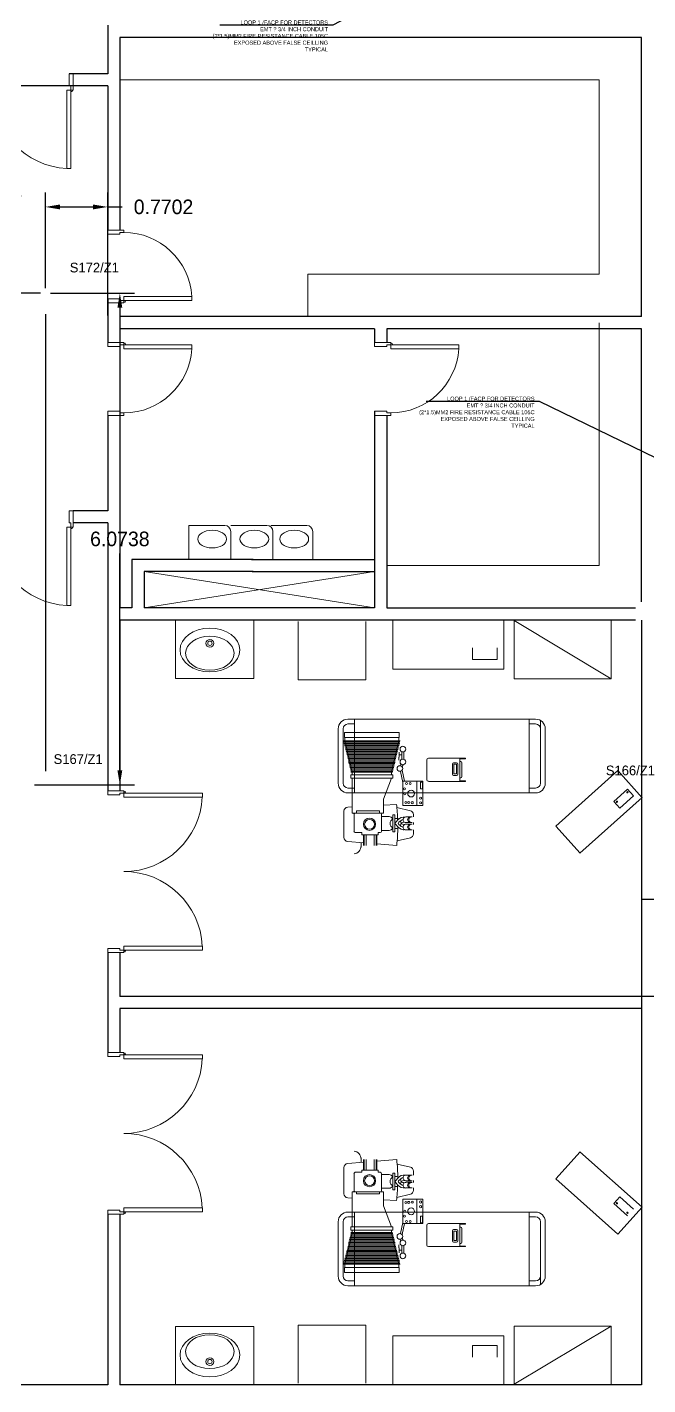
# Model space of a CAD drawing. Extents: x -3404 to 3497, y 0 to 399.
# Drawn here: x 28.93 to 36.6, y 348.68 to 365.45 of the extents above; entities that cross this region are included whole.
import ezdxf
from ezdxf import colors
from ezdxf.entities.mleader import LeaderData, LeaderLine
from ezdxf.enums import TextEntityAlignment as Align
from ezdxf.math import Vec2, Vec3

# ---------------------------------------------------------------- set-up
doc = ezdxf.new("R2010")
doc.units = 0
doc.header["$LTSCALE"] = 0.15
doc.layers.get('0').update_dxf_attribs({"color": 252})
doc.layers.get('Defpoints').update_dxf_attribs({"color": 252})
for name, color, linetype in [('0 ARCH', 252, 'Continuous'), ('0 DD', 252, 'Continuous'), ('00-BT-FAS-TEXT', 2, 'Continuous'), ('AUTOINCR', 7, 'Continuous'), ('FIRE_LOOP', 7, 'Continuous'), ('grocol', 252, 'Continuous')]:
    doc.layers.add(name, color=color, linetype=linetype)
for name, color, linetype, lineweight in [('DOOR', 252, 'Continuous', 20), ('FUR', 252, 'Continuous', 9), ('FURNITURE-1', 252, 'Continuous', 9), ('sofa', 252, 'Continuous', 9), ('wall', 252, 'Continuous', 30)]:
    doc.layers.add(name, color=color, linetype=linetype, lineweight=lineweight)
doc.dimstyles.get("Standard").update_dxf_attribs({"dimtxt": 0.18, "dimasz": 0.18, "dimexe": 0.18, "dimexo": 0.0625, "dimgap": 0.09, "dimtad": 0, "dimtih": 1, "dimtoh": 1, "dimdec": 4, "dimzin": 0, "dimdsep": 46, "dimtxsty": 'Standard', "dimcen": 0.09, "dimadec": 0, "dimazin": 0, "dimtfac": 1, "dimtdec": 4, "dimtofl": 0, "dimtmove": 0, "dimatfit": 3, "dimfxl": 1, "dimtolj": 1, "dimtzin": 0, "dimarcsym": 0})

# ---------------------------------------------------------------- blocks, each defined once
blk = doc.blocks.new('ELLIPSE')
blk.add_circle((0.5, 0.5), 0.5)
blk = doc.blocks.new('ARCH')
at = {"layer": 'DOOR'}
for points in [[(29.469, 364.675), (29.499, 364.675), (29.499, 364.875), (29.449, 364.875), (29.449, 364.725), (29.469, 364.725)], [(29.469, 364.675), (29.469, 363.705), (29.419, 363.705), (29.419, 364.675)], [(30.125, 362.915), (30.125, 362.945), (29.925, 362.945), (29.925, 362.895), (30.075, 362.895), (30.075, 362.915)], [(30.125, 362.075), (30.125, 362.045), (29.925, 362.045), (29.925, 362.095), (30.075, 362.095), (30.075, 362.075)], [(30.125, 362.075), (30.965, 362.075), (30.965, 362.123), (30.125, 362.123)], [(30.125, 361.525), (30.125, 361.555), (29.925, 361.555), (29.925, 361.505), (30.075, 361.505), (30.075, 361.525)], [(33.425, 361.525), (33.425, 361.555), (33.225, 361.555), (33.225, 361.505), (33.375, 361.505), (33.375, 361.525)], [(30.125, 361.525), (30.965, 361.525), (30.965, 361.477), (30.125, 361.477)], [(33.425, 361.525), (34.265, 361.525), (34.265, 361.477), (33.425, 361.477)], [(30.125, 360.685), (30.125, 360.655), (29.925, 360.655), (29.925, 360.705), (30.075, 360.705), (30.075, 360.685)], [(33.425, 360.685), (33.425, 360.655), (33.225, 360.655), (33.225, 360.705), (33.375, 360.705), (33.375, 360.685)], [(29.469, 359.275), (29.499, 359.275), (29.499, 359.475), (29.449, 359.475), (29.449, 359.325), (29.469, 359.325)], [(29.469, 359.275), (29.469, 358.305), (29.419, 358.305), (29.419, 359.275)], [(30.125, 355.987), (30.125, 356.017), (29.925, 356.017), (29.925, 355.967), (30.075, 355.967), (30.075, 355.987)], [(30.125, 355.987), (31.095, 355.987), (31.095, 355.937), (30.125, 355.937)], [(30.125, 354.047), (30.125, 354.017), (29.925, 354.017), (29.925, 354.067), (30.075, 354.067), (30.075, 354.047)], [(30.125, 354.047), (31.095, 354.047), (31.095, 354.097), (30.125, 354.097)], [(30.125, 352.753), (30.125, 352.783), (29.925, 352.783), (29.925, 352.733), (30.075, 352.733), (30.075, 352.753)], [(30.125, 352.753), (31.095, 352.753), (31.095, 352.703), (30.125, 352.703)], [(30.125, 350.813), (30.125, 350.783), (29.925, 350.783), (29.925, 350.833), (30.075, 350.833), (30.075, 350.813)], [(30.125, 350.813), (31.095, 350.813), (31.095, 350.863), (30.125, 350.863)]]:
    blk.add_lwpolyline(points, close=True, dxfattribs=at)
for centre in [(29.479, 364.665), (30.135, 362.065), (30.135, 361.535), (33.435, 361.535), (29.479, 359.265), (30.135, 355.997), (30.135, 354.037), (30.135, 352.763), (30.135, 350.803)]:
    blk.add_circle(centre, 0.01, dxfattribs=at)
for centre, radius, start, end in [((29.471, 364.675), 0.971, 180, 267.0492), ((30.122, 362.07), 0.845, 3.6111, 89.7782), ((30.122, 361.53), 0.845, 270.2218, 356.3889), ((33.422, 361.53), 0.845, 270.2218, 356.3889), ((29.471, 359.275), 0.971, 180, 267.0492), ((30.125, 355.989), 0.971, 270, 357.0492), ((30.125, 354.047), 0.971, 2.9508, 90), ((30.125, 352.753), 0.971, 270, 357.0492), ((30.125, 350.811), 0.971, 2.9508, 90)]:
    blk.add_arc(centre, radius, start, end, dxfattribs=at)
at = {"layer": 'FUR'}
for p, q in [((30.075, 364.8), (36, 364.8)), ((36, 364.8), (36, 362.4)), ((36, 362.4), (32.4, 362.4)), ((32.4, 362.4), (32.4, 361.875)), ((36, 361.8), (36, 358.8)), ((36, 358.8), (33.375, 358.8))]:
    blk.add_line(p, q, dxfattribs=at)
at = {"layer": 'FURNITURE-1', "ltscale": 0.5}
for p, q in [((30.764, 358.125), (30.764, 357.405)), ((31.731, 358.125), (31.731, 357.405)), ((32.28, 357.386), (32.28, 358.106)), ((33.116, 357.386), (33.116, 358.106)), ((33.45, 357.518), (33.45, 358.118)), ((34.822, 357.518), (34.822, 358.118)), ((36.151, 357.398), (34.951, 358.118)), ((34.951, 357.398), (34.951, 358.118)), ((36.151, 358.125), (36.151, 357.398)), ((34.433, 357.637), (34.433, 357.784)), ((34.738, 357.637), (34.738, 357.784)), ((33.45, 357.52), (34.822, 357.52)), ((34.433, 357.637), (34.738, 357.637)), ((31.731, 357.405), (30.764, 357.405)), ((32.28, 357.386), (33.116, 357.386)), ((36.151, 357.398), (34.951, 357.398)), ((35.135, 356.901), (32.975, 356.901)), ((35.135, 356.901), (32.975, 356.901)), ((35.135, 356.901), (35.135, 355.99)), ((35.135, 356.901), (35.215, 356.901)), ((35.135, 356.841), (35.215, 356.841)), ((35.275, 356.885), (35.275, 356.11)), ((35.335, 356.781), (35.335, 356.11)), ((35.465, 355.579), (36.232, 356.265)), ((36.532, 355.93), (36.232, 356.265)), ((35.135, 356.05), (35.215, 356.05)), ((36.353, 356.036), (36.183, 355.884)), ((36.426, 355.955), (36.353, 356.036)), ((35.135, 355.99), (32.975, 355.99)), ((35.135, 355.99), (32.975, 355.99)), ((35.135, 355.99), (35.215, 355.99)), ((35.764, 355.245), (36.531, 355.931)), ((36.256, 355.802), (36.183, 355.884)), ((36.256, 355.802), (36.426, 355.955)), ((35.765, 355.244), (35.465, 355.579)), ((35.765, 351.556), (35.465, 351.221)), ((35.764, 351.555), (36.531, 350.869)), ((35.465, 351.221), (36.232, 350.535)), ((36.256, 350.998), (36.183, 350.916)), ((36.256, 350.998), (36.426, 350.845)), ((35.135, 350.81), (32.975, 350.81)), ((35.135, 350.81), (32.975, 350.81)), ((35.135, 349.899), (35.135, 350.81)), ((35.135, 350.81), (35.215, 350.81)), ((36.353, 350.764), (36.183, 350.916)), ((36.532, 350.87), (36.232, 350.535)), ((35.135, 350.75), (35.215, 350.75)), ((35.275, 349.915), (35.275, 350.69)), ((35.335, 350.019), (35.335, 350.69)), ((35.135, 349.899), (32.975, 349.899)), ((35.135, 349.899), (32.975, 349.899)), ((35.135, 349.959), (35.215, 349.959)), ((35.135, 349.899), (35.215, 349.899)), ((31.731, 349.395), (30.764, 349.395)), ((30.764, 348.675), (30.764, 349.395)), ((31.731, 348.675), (31.731, 349.395)), ((32.28, 349.414), (32.28, 348.694)), ((32.28, 349.414), (33.116, 349.414)), ((33.116, 349.414), (33.116, 348.694)), ((36.151, 349.402), (34.951, 348.682)), ((36.151, 349.402), (34.951, 349.402)), ((34.951, 349.402), (34.951, 348.682)), ((36.151, 349.402), (36.151, 348.682)), ((33.45, 349.282), (33.45, 348.682)), ((33.45, 349.28), (34.822, 349.28)), ((34.433, 349.163), (34.433, 349.016)), ((34.433, 349.163), (34.738, 349.163)), ((34.738, 349.163), (34.738, 349.016)), ((34.822, 349.282), (34.822, 348.682))]:
    blk.add_line(p, q, dxfattribs=at)
for centre in [(36.351, 355.998), (36.22, 355.881), (36.22, 350.919), (36.351, 350.802)]:
    blk.add_circle(centre, 0.00846, dxfattribs=at)
for centre, radius, start, end in [((35.215, 356.781), 0.12, 0, 90), ((35.215, 356.781), 0.06, 0, 90), ((35.215, 356.11), 0.12, 270, 0), ((35.215, 356.11), 0.06, 270, 0), ((35.215, 350.69), 0.12, 0, 90), ((35.215, 350.69), 0.06, 0, 90), ((35.215, 350.019), 0.06, 270, 0), ((35.215, 350.019), 0.12, 270, 0)]:
    blk.add_arc(centre, radius, start, end, dxfattribs=at)
at = {"layer": 'grocol', "ltscale": 0.5}
blk.add_line((40.374, 354.673), (36.53, 354.673), dxfattribs=at)
at = {"layer": 'sofa'}
for p, q in [((30.928, 359.295), (30.928, 358.875)), ((31.371, 359.295), (30.928, 359.295)), ((31.446, 359.22), (31.446, 358.875)), ((31.892, 359.295), (31.449, 359.295)), ((32.385, 359.295), (31.942, 359.295)), ((31.967, 359.22), (31.967, 358.875)), ((32.46, 359.22), (32.46, 358.875)), ((30.375, 358.725), (33.225, 358.275)), ((33.225, 358.725), (30.375, 358.275)), ((32.975, 356.901), (32.895, 356.901)), ((32.975, 356.901), (32.895, 356.901)), ((32.975, 356.841), (32.895, 356.841)), ((32.975, 356.841), (32.895, 356.841)), ((32.975, 356.901), (32.975, 355.99)), ((32.975, 356.901), (32.975, 355.99)), ((32.775, 356.781), (32.775, 356.11)), ((32.775, 356.781), (32.775, 356.11)), ((32.835, 356.781), (32.835, 356.11)), ((32.835, 356.781), (32.835, 356.11)), ((32.852, 356.673), (32.852, 356.735)), ((32.852, 356.673), (32.852, 356.735)), ((32.852, 356.735), (33.529, 356.735)), ((32.852, 356.735), (33.529, 356.735)), ((33.529, 356.673), (33.529, 356.735)), ((33.529, 356.673), (33.529, 356.735)), ((33.541, 356.634), (32.84, 356.634)), ((33.541, 356.634), (32.84, 356.634)), ((33.538, 356.622), (32.842, 356.622)), ((33.538, 356.622), (32.842, 356.622)), ((33.535, 356.606), (32.846, 356.606)), ((33.535, 356.606), (32.846, 356.606)), ((33.531, 356.59), (32.85, 356.59)), ((33.531, 356.59), (32.85, 356.59)), ((33.529, 356.673), (32.852, 356.673)), ((33.529, 356.673), (32.852, 356.673)), ((33.527, 356.574), (32.854, 356.574)), ((33.527, 356.574), (32.854, 356.574)), ((32.855, 356.634), (32.855, 356.673)), ((32.855, 356.634), (32.855, 356.673)), ((32.855, 356.634), (32.947, 356.248)), ((32.855, 356.634), (32.947, 356.248)), ((33.523, 356.558), (32.858, 356.558)), ((33.523, 356.558), (32.858, 356.558)), ((33.519, 356.542), (32.861, 356.542)), ((33.519, 356.542), (32.861, 356.542)), ((33.516, 356.526), (32.865, 356.526)), ((33.516, 356.526), (32.865, 356.526)), ((33.512, 356.51), (32.869, 356.51)), ((33.512, 356.51), (32.869, 356.51)), ((33.526, 356.634), (33.434, 356.248)), ((33.526, 356.634), (33.434, 356.248)), ((33.526, 356.634), (33.526, 356.673)), ((33.508, 356.495), (32.873, 356.495)), ((33.508, 356.495), (32.873, 356.495)), ((33.504, 356.479), (32.877, 356.479)), ((33.504, 356.479), (32.877, 356.479)), ((33.5, 356.463), (32.88, 356.463)), ((33.5, 356.463), (32.88, 356.463)), ((33.497, 356.447), (32.884, 356.447)), ((33.497, 356.447), (32.884, 356.447)), ((33.493, 356.431), (32.888, 356.431)), ((33.493, 356.431), (32.888, 356.431)), ((33.489, 356.415), (32.892, 356.415)), ((33.489, 356.415), (32.892, 356.415)), ((33.485, 356.399), (32.896, 356.399)), ((33.485, 356.399), (32.896, 356.399)), ((33.481, 356.383), (32.899, 356.383)), ((33.481, 356.383), (32.899, 356.383)), ((33.478, 356.367), (32.903, 356.367)), ((33.478, 356.367), (32.903, 356.367)), ((33.474, 356.351), (32.907, 356.351)), ((33.474, 356.351), (32.907, 356.351)), ((33.526, 356.393), (33.526, 356.432)), ((33.526, 356.393), (33.526, 356.432)), ((33.529, 356.494), (33.529, 356.432)), ((33.529, 356.494), (33.529, 356.432)), ((33.562, 356.46), (33.529, 356.46)), ((33.562, 356.46), (33.529, 356.46)), ((33.549, 356.348), (33.538, 356.324)), ((33.562, 356.496), (33.562, 356.407)), ((33.562, 356.496), (33.562, 356.407)), ((33.585, 356.496), (33.585, 356.407)), ((33.585, 356.496), (33.585, 356.407)), ((33.87, 356.153), (33.87, 356.397)), ((33.87, 356.153), (33.87, 356.397)), ((33.89, 356.417), (34.278, 356.417)), ((33.89, 356.417), (34.278, 356.417)), ((34.187, 356.346), (34.187, 356.221)), ((34.187, 356.346), (34.187, 356.221)), ((34.239, 356.361), (34.202, 356.361)), ((34.239, 356.361), (34.202, 356.361)), ((34.204, 356.343), (34.236, 356.343)), ((34.204, 356.225), (34.204, 356.343)), ((34.204, 356.343), (34.236, 356.343)), ((34.204, 356.225), (34.204, 356.343)), ((34.236, 356.343), (34.236, 356.225)), ((34.236, 356.343), (34.236, 356.225)), ((34.254, 356.221), (34.254, 356.346)), ((34.254, 356.221), (34.254, 356.346)), ((34.268, 356.417), (34.347, 356.417)), ((34.268, 356.417), (34.347, 356.417)), ((34.278, 356.417), (34.278, 356.14)), ((34.278, 356.417), (34.278, 356.14)), ((34.347, 356.41), (34.278, 356.41)), ((34.347, 356.41), (34.278, 356.41)), ((34.278, 356.378), (34.29, 356.378)), ((34.278, 356.378), (34.29, 356.378)), ((34.305, 356.363), (34.305, 356.192)), ((34.305, 356.363), (34.305, 356.192)), ((34.347, 356.417), (34.347, 356.41)), ((34.347, 356.417), (34.347, 356.41)), ((33.47, 356.335), (32.911, 356.335)), ((33.47, 356.335), (32.911, 356.335)), ((33.466, 356.319), (32.915, 356.319)), ((33.466, 356.319), (32.915, 356.319)), ((33.462, 356.303), (32.918, 356.303)), ((33.462, 356.303), (32.918, 356.303)), ((33.459, 356.287), (32.922, 356.287)), ((33.459, 356.287), (32.922, 356.287)), ((33.455, 356.271), (32.926, 356.271)), ((33.455, 356.271), (32.926, 356.271)), ((33.451, 356.256), (32.93, 356.256)), ((33.451, 356.256), (32.93, 356.256)), ((33.448, 356.244), (32.932, 356.244)), ((32.932, 356.212), (32.932, 356.171)), ((33.449, 356.212), (32.932, 356.212)), ((33.449, 356.171), (32.932, 356.171)), ((32.948, 356.244), (32.948, 356.212)), ((32.948, 356.171), (32.948, 355.741)), ((33.433, 356.171), (33.333, 355.913)), ((33.433, 356.244), (33.433, 356.212)), ((33.449, 356.212), (33.449, 356.171)), ((33.546, 356.255), (33.575, 356.119)), ((33.566, 356.269), (33.594, 356.133)), ((33.566, 356.269), (33.594, 356.133)), ((33.576, 356.337), (33.567, 356.317)), ((34.202, 356.206), (34.239, 356.206)), ((34.202, 356.206), (34.239, 356.206)), ((34.236, 356.225), (34.204, 356.225)), ((34.236, 356.225), (34.204, 356.225)), ((34.29, 356.177), (34.278, 356.177)), ((34.29, 356.177), (34.278, 356.177)), ((32.975, 356.05), (32.895, 356.05)), ((33.575, 355.832), (33.575, 356.133)), ((33.575, 356.133), (33.823, 356.133)), ((33.575, 356.133), (33.823, 356.133)), ((33.748, 356.133), (33.748, 355.832)), ((33.748, 356.133), (33.748, 355.832)), ((33.816, 356.123), (33.794, 356.123)), ((33.794, 356.123), (33.794, 356.041)), ((33.816, 356.123), (33.794, 356.123)), ((33.794, 356.123), (33.794, 356.041)), ((33.794, 356.041), (33.816, 356.041)), ((33.794, 356.041), (33.816, 356.041)), ((33.816, 356.041), (33.816, 356.123)), ((33.816, 356.041), (33.816, 356.123)), ((33.823, 356.133), (33.823, 355.832)), ((33.823, 356.133), (33.823, 355.832)), ((34.278, 356.132), (33.89, 356.132)), ((34.278, 356.132), (33.89, 356.132)), ((34.268, 356.132), (34.347, 356.132)), ((34.268, 356.132), (34.347, 356.132)), ((34.347, 356.14), (34.278, 356.14)), ((34.347, 356.14), (34.278, 356.14)), ((34.278, 356.132), (34.278, 356.132)), ((34.278, 356.132), (34.278, 356.132)), ((34.347, 356.132), (34.347, 356.14)), ((34.347, 356.132), (34.347, 356.14)), ((32.975, 355.99), (32.895, 355.99)), ((33.333, 355.741), (33.333, 355.913)), ((33.333, 355.839), (33.496, 355.848)), ((32.846, 355.44), (32.846, 355.764)), ((32.893, 355.814), (32.948, 355.817)), ((33.021, 355.741), (32.948, 355.741)), ((32.97, 355.514), (32.97, 355.726)), ((32.985, 355.741), (33.295, 355.741)), ((33.285, 355.766), (32.999, 355.766)), ((32.999, 355.766), (32.999, 355.741)), ((33.26, 355.741), (33.333, 355.741)), ((33.285, 355.741), (33.285, 355.766)), ((33.31, 355.726), (33.31, 355.514)), ((33.31, 355.696), (33.404, 355.696)), ((33.451, 355.717), (33.476, 355.717)), ((33.451, 355.508), (33.451, 355.717)), ((33.476, 355.717), (33.476, 355.508)), ((33.5, 355.808), (33.667, 355.77)), ((33.5, 355.808), (33.667, 355.77)), ((33.823, 355.832), (33.575, 355.832)), ((33.823, 355.832), (33.575, 355.832)), ((33.612, 355.692), (33.677, 355.692)), ((33.612, 355.692), (33.677, 355.692)), ((33.706, 355.721), (33.706, 355.692)), ((33.706, 355.721), (33.706, 355.692)), ((33.404, 355.527), (33.31, 355.527)), ((33.476, 355.508), (33.451, 355.508)), ((33.682, 355.622), (33.612, 355.622)), ((33.682, 355.622), (33.612, 355.622)), ((33.682, 355.604), (33.612, 355.604)), ((33.682, 355.604), (33.612, 355.604)), ((33.612, 355.533), (33.677, 355.533)), ((33.612, 355.533), (33.677, 355.533)), ((33.706, 355.623), (33.706, 355.601)), ((33.706, 355.623), (33.706, 355.601)), ((33.706, 355.535), (33.706, 355.483)), ((33.706, 355.535), (33.706, 355.483)), ((33.086, 355.374), (32.892, 355.39)), ((33.066, 355.499), (32.985, 355.499)), ((33.059, 355.321), (33.059, 355.376)), ((33.066, 355.499), (33.066, 355.473)), ((33.066, 355.473), (33.268, 355.473)), ((33.086, 355.339), (33.086, 355.473)), ((33.094, 355.473), (33.094, 355.339)), ((33.119, 355.473), (33.119, 355.339)), ((33.218, 355.473), (33.218, 355.339)), ((33.243, 355.473), (33.243, 355.339)), ((33.252, 355.473), (33.252, 355.339)), ((33.499, 355.34), (33.252, 355.36)), ((33.295, 355.499), (33.268, 355.499)), ((33.268, 355.473), (33.268, 355.499)), ((33.504, 355.397), (33.667, 355.434)), ((33.504, 355.397), (33.667, 355.434)), ((33.059, 351.479), (33.059, 351.424)), ((32.846, 351.36), (32.846, 351.036)), ((33.086, 351.426), (32.892, 351.41)), ((33.066, 351.301), (33.066, 351.327)), ((33.066, 351.327), (33.268, 351.327)), ((33.086, 351.461), (33.086, 351.327)), ((33.094, 351.327), (33.094, 351.461)), ((33.119, 351.327), (33.119, 351.461)), ((33.218, 351.327), (33.218, 351.461)), ((33.243, 351.327), (33.243, 351.461)), ((33.252, 351.327), (33.252, 351.461)), ((33.499, 351.46), (33.252, 351.44)), ((33.268, 351.327), (33.268, 351.301)), ((33.504, 351.403), (33.667, 351.366)), ((33.504, 351.403), (33.667, 351.366)), ((33.706, 351.265), (33.706, 351.317)), ((33.706, 351.265), (33.706, 351.317)), ((32.97, 351.286), (32.97, 351.074)), ((33.066, 351.301), (32.985, 351.301)), ((33.295, 351.301), (33.268, 351.301)), ((33.31, 351.074), (33.31, 351.286)), ((33.404, 351.273), (33.31, 351.273)), ((33.476, 351.292), (33.451, 351.292)), ((33.451, 351.292), (33.451, 351.083)), ((33.476, 351.083), (33.476, 351.292)), ((33.612, 351.267), (33.677, 351.267)), ((33.612, 351.267), (33.677, 351.267)), ((33.682, 351.196), (33.612, 351.196)), ((33.682, 351.196), (33.612, 351.196)), ((33.682, 351.178), (33.612, 351.178)), ((33.682, 351.178), (33.612, 351.178)), ((33.706, 351.177), (33.706, 351.199)), ((33.706, 351.177), (33.706, 351.199)), ((32.893, 350.986), (32.948, 350.983)), ((32.948, 350.629), (32.948, 351.059)), ((33.021, 351.059), (32.948, 351.059)), ((32.985, 351.059), (33.295, 351.059)), ((32.999, 351.034), (32.999, 351.059)), ((33.285, 351.034), (32.999, 351.034)), ((33.26, 351.059), (33.333, 351.059)), ((33.285, 351.059), (33.285, 351.034)), ((33.31, 351.104), (33.404, 351.104)), ((33.333, 351.059), (33.333, 350.887)), ((33.451, 351.083), (33.476, 351.083)), ((33.5, 350.992), (33.667, 351.03)), ((33.5, 350.992), (33.667, 351.03)), ((33.612, 351.108), (33.677, 351.108)), ((33.612, 351.108), (33.677, 351.108)), ((33.706, 351.079), (33.706, 351.108)), ((33.706, 351.079), (33.706, 351.108)), ((32.975, 350.81), (32.895, 350.81)), ((32.975, 349.899), (32.975, 350.81)), ((32.975, 349.899), (32.975, 350.81)), ((33.333, 350.961), (33.496, 350.952)), ((33.433, 350.629), (33.333, 350.887)), ((33.823, 350.968), (33.575, 350.968)), ((33.823, 350.968), (33.575, 350.968)), ((33.575, 350.968), (33.575, 350.667)), ((33.748, 350.667), (33.748, 350.968)), ((33.748, 350.667), (33.748, 350.968)), ((33.823, 350.667), (33.823, 350.968)), ((33.823, 350.667), (33.823, 350.968)), ((32.775, 350.019), (32.775, 350.69)), ((32.775, 350.019), (32.775, 350.69)), ((32.835, 350.019), (32.835, 350.69)), ((32.835, 350.019), (32.835, 350.69)), ((32.975, 350.75), (32.895, 350.75)), ((33.546, 350.545), (33.575, 350.681)), ((33.566, 350.531), (33.594, 350.667)), ((33.566, 350.531), (33.594, 350.667)), ((33.575, 350.667), (33.823, 350.667)), ((33.575, 350.667), (33.823, 350.667)), ((33.794, 350.677), (33.794, 350.759)), ((33.794, 350.759), (33.816, 350.759)), ((33.794, 350.677), (33.794, 350.759)), ((33.794, 350.759), (33.816, 350.759)), ((33.816, 350.677), (33.794, 350.677)), ((33.816, 350.677), (33.794, 350.677)), ((33.816, 350.759), (33.816, 350.677)), ((33.816, 350.759), (33.816, 350.677)), ((33.87, 350.647), (33.87, 350.403)), ((33.87, 350.647), (33.87, 350.403)), ((34.278, 350.668), (33.89, 350.668)), ((34.278, 350.668), (33.89, 350.668)), ((34.268, 350.668), (34.347, 350.668)), ((34.268, 350.668), (34.347, 350.668)), ((34.278, 350.668), (34.278, 350.668)), ((34.278, 350.668), (34.278, 350.668)), ((34.278, 350.383), (34.278, 350.66)), ((34.278, 350.383), (34.278, 350.66)), ((34.347, 350.66), (34.278, 350.66)), ((34.347, 350.66), (34.278, 350.66)), ((34.347, 350.668), (34.347, 350.66)), ((34.347, 350.668), (34.347, 350.66)), ((32.855, 350.166), (32.947, 350.552)), ((32.855, 350.166), (32.947, 350.552)), ((33.466, 350.481), (32.915, 350.481)), ((33.466, 350.481), (32.915, 350.481)), ((33.462, 350.497), (32.918, 350.497)), ((33.462, 350.497), (32.918, 350.497)), ((33.459, 350.513), (32.922, 350.513)), ((33.459, 350.513), (32.922, 350.513)), ((33.455, 350.529), (32.926, 350.529)), ((33.455, 350.529), (32.926, 350.529)), ((33.451, 350.544), (32.93, 350.544)), ((33.451, 350.544), (32.93, 350.544)), ((33.449, 350.629), (32.932, 350.629)), ((32.932, 350.588), (32.932, 350.629)), ((33.449, 350.588), (32.932, 350.588)), ((33.448, 350.556), (32.932, 350.556)), ((32.948, 350.556), (32.948, 350.588)), ((33.433, 350.556), (33.433, 350.588)), ((33.526, 350.166), (33.434, 350.552)), ((33.526, 350.166), (33.434, 350.552)), ((33.449, 350.588), (33.449, 350.629)), ((33.549, 350.452), (33.538, 350.476)), ((33.576, 350.463), (33.567, 350.483)), ((34.187, 350.454), (34.187, 350.579)), ((34.187, 350.454), (34.187, 350.579)), ((34.202, 350.594), (34.239, 350.594)), ((34.202, 350.594), (34.239, 350.594)), ((34.236, 350.575), (34.204, 350.575)), ((34.204, 350.575), (34.204, 350.457)), ((34.236, 350.575), (34.204, 350.575)), ((34.204, 350.575), (34.204, 350.457)), ((34.236, 350.457), (34.236, 350.575)), ((34.236, 350.457), (34.236, 350.575)), ((34.254, 350.579), (34.254, 350.454)), ((34.254, 350.579), (34.254, 350.454)), ((34.29, 350.623), (34.278, 350.623)), ((34.29, 350.623), (34.278, 350.623)), ((34.305, 350.437), (34.305, 350.608)), ((34.305, 350.437), (34.305, 350.608)), ((33.508, 350.305), (32.873, 350.305)), ((33.508, 350.305), (32.873, 350.305)), ((33.504, 350.321), (32.877, 350.321)), ((33.504, 350.321), (32.877, 350.321)), ((33.5, 350.337), (32.88, 350.337)), ((33.5, 350.337), (32.88, 350.337)), ((33.497, 350.353), (32.884, 350.353)), ((33.497, 350.353), (32.884, 350.353)), ((33.493, 350.369), (32.888, 350.369)), ((33.493, 350.369), (32.888, 350.369)), ((33.489, 350.385), (32.892, 350.385)), ((33.489, 350.385), (32.892, 350.385)), ((33.485, 350.401), (32.896, 350.401)), ((33.485, 350.401), (32.896, 350.401)), ((33.481, 350.417), (32.899, 350.417)), ((33.481, 350.417), (32.899, 350.417)), ((33.478, 350.433), (32.903, 350.433)), ((33.478, 350.433), (32.903, 350.433)), ((33.474, 350.449), (32.907, 350.449)), ((33.474, 350.449), (32.907, 350.449)), ((33.47, 350.465), (32.911, 350.465)), ((33.47, 350.465), (32.911, 350.465)), ((33.526, 350.407), (33.526, 350.368)), ((33.526, 350.407), (33.526, 350.368)), ((33.529, 350.306), (33.529, 350.368)), ((33.529, 350.306), (33.529, 350.368)), ((33.562, 350.34), (33.529, 350.34)), ((33.562, 350.34), (33.529, 350.34)), ((33.562, 350.304), (33.562, 350.393)), ((33.562, 350.304), (33.562, 350.393)), ((33.585, 350.304), (33.585, 350.393)), ((33.585, 350.304), (33.585, 350.393)), ((33.89, 350.383), (34.278, 350.383)), ((33.89, 350.383), (34.278, 350.383)), ((34.239, 350.439), (34.202, 350.439)), ((34.239, 350.439), (34.202, 350.439)), ((34.204, 350.457), (34.236, 350.457)), ((34.204, 350.457), (34.236, 350.457)), ((34.268, 350.383), (34.347, 350.383)), ((34.268, 350.383), (34.347, 350.383)), ((34.278, 350.422), (34.29, 350.422)), ((34.278, 350.422), (34.29, 350.422)), ((34.347, 350.39), (34.278, 350.39)), ((34.347, 350.39), (34.278, 350.39)), ((34.347, 350.383), (34.347, 350.39)), ((34.347, 350.383), (34.347, 350.39)), ((33.541, 350.166), (32.84, 350.166)), ((33.541, 350.166), (32.84, 350.166)), ((33.538, 350.178), (32.842, 350.178)), ((33.538, 350.178), (32.842, 350.178)), ((33.535, 350.194), (32.846, 350.194)), ((33.535, 350.194), (32.846, 350.194)), ((33.531, 350.21), (32.85, 350.21)), ((33.531, 350.21), (32.85, 350.21)), ((33.527, 350.226), (32.854, 350.226)), ((33.527, 350.226), (32.854, 350.226)), ((32.855, 350.166), (32.855, 350.127)), ((32.855, 350.166), (32.855, 350.127)), ((33.523, 350.242), (32.858, 350.242)), ((33.523, 350.242), (32.858, 350.242)), ((33.519, 350.258), (32.861, 350.258)), ((33.519, 350.258), (32.861, 350.258)), ((33.516, 350.274), (32.865, 350.274)), ((33.516, 350.274), (32.865, 350.274)), ((33.512, 350.29), (32.869, 350.29)), ((33.512, 350.29), (32.869, 350.29)), ((33.526, 350.166), (33.526, 350.127)), ((33.526, 350.166), (33.526, 350.127)), ((32.852, 350.127), (32.852, 350.065)), ((33.529, 350.127), (32.852, 350.127)), ((32.852, 350.127), (32.852, 350.065)), ((33.529, 350.127), (32.852, 350.127)), ((32.852, 350.065), (33.529, 350.065)), ((32.852, 350.065), (33.529, 350.065)), ((33.529, 350.127), (33.529, 350.065)), ((32.975, 349.959), (32.895, 349.959)), ((32.975, 349.959), (32.895, 349.959)), ((32.975, 349.899), (32.895, 349.899)), ((32.975, 349.899), (32.895, 349.899))]:
    blk.add_line(p, q, dxfattribs=at)
for centre, radius in [((31.188, 357.838), 0.048), ((31.188, 357.838), 0.027), ((33.574, 356.531), 0.0349), ((33.574, 356.531), 0.0349), ((33.574, 356.372), 0.0349), ((33.574, 356.372), 0.0349), ((33.537, 356.291), 0.0349), ((33.595, 356.04), 0.0125), ((33.595, 356.04), 0.0125), ((33.619, 356.107), 0.0125), ((33.619, 356.107), 0.0125), ((33.676, 355.981), 0.0418), ((33.676, 355.981), 0.0418), ((33.664, 356.107), 0.0125), ((33.664, 356.107), 0.0125), ((33.597, 355.98), 0.0125), ((33.597, 355.98), 0.0125), ((33.611, 355.871), 0.0125), ((33.611, 355.871), 0.0125), ((33.646, 355.87), 0.0125), ((33.646, 355.87), 0.0125), ((33.691, 355.869), 0.0125), ((33.691, 355.869), 0.0125), ((33.793, 355.924), 0.0134), ((33.793, 355.924), 0.0134), ((33.793, 355.866), 0.0134), ((33.793, 355.866), 0.0134), ((33.162, 355.602), 0.0758), ((33.162, 355.602), 0.0607), ((33.162, 351.198), 0.0758), ((33.162, 351.198), 0.0607), ((33.597, 350.82), 0.0125), ((33.597, 350.82), 0.0125), ((33.611, 350.929), 0.0125), ((33.611, 350.929), 0.0125), ((33.646, 350.93), 0.0125), ((33.646, 350.93), 0.0125), ((33.676, 350.819), 0.0418), ((33.676, 350.819), 0.0418), ((33.691, 350.931), 0.0125), ((33.691, 350.931), 0.0125), ((33.793, 350.934), 0.0134), ((33.793, 350.934), 0.0134), ((33.793, 350.876), 0.0134), ((33.793, 350.876), 0.0134), ((33.595, 350.76), 0.0125), ((33.595, 350.76), 0.0125), ((33.619, 350.693), 0.0125), ((33.619, 350.693), 0.0125), ((33.664, 350.693), 0.0125), ((33.664, 350.693), 0.0125), ((33.537, 350.509), 0.0349), ((33.574, 350.428), 0.0349), ((33.574, 350.428), 0.0349), ((33.574, 350.269), 0.0349), ((33.574, 350.269), 0.0349), ((31.188, 348.962), 0.048), ((31.188, 348.962), 0.027)]:
    blk.add_circle(centre, radius, dxfattribs=at)
for centre, radius, start, end in [((31.371, 359.22), 0.075, 360, 90), ((31.892, 359.22), 0.075, 360, 90), ((32.385, 359.22), 0.075, 360, 90), ((32.895, 356.781), 0.12, 90, 180), ((32.895, 356.781), 0.12, 90, 180), ((32.895, 356.781), 0.06, 90, 180), ((32.895, 356.781), 0.06, 90, 180), ((33.89, 356.397), 0.0201, 90, 180), ((33.89, 356.397), 0.0201, 90, 180), ((34.202, 356.346), 0.0151, 90, 180), ((34.202, 356.346), 0.0151, 90, 180), ((34.239, 356.346), 0.0151, 0, 90), ((34.239, 356.346), 0.0151, 0, 90), ((34.29, 356.363), 0.0151, 360, 90), ((34.29, 356.363), 0.0151, 360, 90), ((34.202, 356.221), 0.0151, 180, 270), ((34.202, 356.221), 0.0151, 180, 270), ((34.239, 356.221), 0.0151, 270, 360), ((34.239, 356.221), 0.0151, 270, 360), ((34.29, 356.192), 0.0151, 270, 0), ((34.29, 356.192), 0.0151, 270, 0), ((32.895, 356.11), 0.12, 180, 270), ((32.895, 356.11), 0.06, 180, 270), ((33.89, 356.153), 0.0201, 180, 270), ((33.89, 356.153), 0.0201, 180, 270), ((31.203, 355.58), 2.308, 1.8706, 6.6601), ((32.896, 355.764), 0.0502, 93.1667, 180), ((32.985, 355.726), 0.0151, 90, 180), ((33.295, 355.726), 0.0151, 360, 90), ((33.404, 355.646), 0.0502, 24.384, 90), ((33.477, 355.612), 0.0613, 115.3697, 244.6303), ((33.489, 355.612), 0.0628, 59.6987, 102.6956), ((33.612, 355.658), 0.0348, 89.7532, 270.2468), ((33.612, 355.658), 0.0348, 89.7532, 270.2468), ((33.667, 355.658), 0.0348, 79.7064, 280.2936), ((33.667, 355.658), 0.0348, 79.7064, 280.2936), ((33.682, 355.658), 0.0348, 79.7064, 280.2936), ((33.682, 355.658), 0.0348, 79.7064, 280.2936), ((33.656, 355.721), 0.0502, 0, 77.1147), ((33.656, 355.721), 0.0502, 0, 77.1147), ((32.985, 355.514), 0.0151, 180, 270), ((33.295, 355.514), 0.0151, 270, 0), ((33.404, 355.577), 0.0502, 270, 336.3245), ((33.489, 355.612), 0.0628, 257.3044, 302.0748), ((31.203, 355.58), 2.308, 354.0238, 359.7267), ((33.489, 355.612), 0.0628, 331.3435, 30.3854), ((33.612, 355.568), 0.0348, 89.7532, 270.2468), ((33.612, 355.568), 0.0348, 89.7532, 270.2468), ((33.667, 355.568), 0.0348, 79.7064, 280.2936), ((33.667, 355.568), 0.0348, 79.7064, 280.2936), ((33.682, 355.568), 0.0348, 79.7064, 280.2936), ((33.682, 355.568), 0.0348, 79.7064, 280.2936), ((32.896, 355.44), 0.0502, 180, 265.256), ((32.958, 355.335), 0.1, 277.1202, 360), ((33.656, 355.483), 0.0502, 282.8853, 0), ((33.656, 355.483), 0.0502, 282.8853, 0), ((32.958, 351.465), 0.1, 0, 82.8798), ((32.896, 351.36), 0.0502, 94.744, 180), ((31.203, 351.22), 2.308, 0.2733, 5.9762), ((33.656, 351.317), 0.0502, 0, 77.1147), ((33.656, 351.317), 0.0502, 0, 77.1147), ((32.985, 351.286), 0.0151, 90, 180), ((33.295, 351.286), 0.0151, 360, 90), ((33.404, 351.223), 0.0502, 23.6755, 90), ((33.477, 351.188), 0.0613, 115.3697, 244.6303), ((33.489, 351.188), 0.0628, 57.9252, 102.6956), ((31.203, 351.22), 2.308, 353.3399, 358.1294), ((33.489, 351.188), 0.0628, 329.6146, 28.6565), ((33.612, 351.232), 0.0348, 89.7532, 270.2468), ((33.612, 351.232), 0.0348, 89.7532, 270.2468), ((33.612, 351.142), 0.0348, 89.7532, 270.2468), ((33.612, 351.142), 0.0348, 89.7532, 270.2468), ((33.667, 351.232), 0.0348, 79.7064, 280.2936), ((33.667, 351.232), 0.0348, 79.7064, 280.2936), ((33.667, 351.142), 0.0348, 79.7064, 280.2936), ((33.667, 351.142), 0.0348, 79.7064, 280.2936), ((33.682, 351.232), 0.0348, 79.7064, 280.2936), ((33.682, 351.232), 0.0348, 79.7064, 280.2936), ((33.682, 351.142), 0.0348, 79.7064, 280.2936), ((33.682, 351.142), 0.0348, 79.7064, 280.2936), ((32.896, 351.036), 0.0502, 180, 266.8333), ((32.985, 351.074), 0.0151, 180, 270), ((33.295, 351.074), 0.0151, 270, 0), ((33.404, 351.154), 0.0502, 270, 335.616), ((33.489, 351.188), 0.0628, 257.3044, 300.3013), ((33.656, 351.079), 0.0502, 282.8853, 0), ((33.656, 351.079), 0.0502, 282.8853, 0), ((32.895, 350.69), 0.12, 90, 180), ((32.895, 350.69), 0.06, 90, 180), ((33.89, 350.647), 0.0201, 90, 180), ((33.89, 350.647), 0.0201, 90, 180), ((34.202, 350.579), 0.0151, 90, 180), ((34.202, 350.579), 0.0151, 90, 180), ((34.239, 350.579), 0.0151, 0, 90), ((34.239, 350.579), 0.0151, 0, 90), ((34.29, 350.608), 0.0151, 360, 90), ((34.29, 350.608), 0.0151, 360, 90), ((33.89, 350.403), 0.0201, 180, 270), ((33.89, 350.403), 0.0201, 180, 270), ((34.202, 350.454), 0.0151, 180, 270), ((34.202, 350.454), 0.0151, 180, 270), ((34.239, 350.454), 0.0151, 270, 360), ((34.239, 350.454), 0.0151, 270, 360), ((34.29, 350.437), 0.0151, 270, 0), ((34.29, 350.437), 0.0151, 270, 0), ((32.895, 350.019), 0.12, 180, 270), ((32.895, 350.019), 0.12, 180, 270), ((32.895, 350.019), 0.06, 180, 270), ((32.895, 350.019), 0.06, 180, 270)]:
    blk.add_arc(centre, radius, start, end, dxfattribs=at)
for centre in [(31.217, 359.126), (31.737, 359.126), (32.231, 359.126)]:
    blk.add_ellipse(centre, major_axis=(-0.178, 0), ratio=0.619046, start_param=3.141593, end_param=9.424778, dxfattribs=at)
for points, knots in [([(33.48, 355.613), (33.48, 355.619), (33.512, 355.662), (33.55, 355.695), (33.592, 355.691), (33.599, 355.69)], [0.0199837, 0.0199837, 0.0199837, 0.0199837, 0.0586044, 0.2738561, 0.3130564, 0.3130564, 0.3130564, 0.3130564]), ([(33.48, 355.613), (33.48, 355.619), (33.512, 355.662), (33.55, 355.695), (33.592, 355.691), (33.599, 355.69)], [0.0199837, 0.0199837, 0.0199837, 0.0199837, 0.0586044, 0.2738561, 0.3130564, 0.3130564, 0.3130564, 0.3130564]), ([(33.48, 355.613), (33.48, 355.607), (33.512, 355.564), (33.55, 355.531), (33.592, 355.535), (33.599, 355.536)], [0.0199837, 0.0199837, 0.0199837, 0.0199837, 0.0586044, 0.2738561, 0.3130564, 0.3130564, 0.3130564, 0.3130564]), ([(33.48, 355.613), (33.48, 355.607), (33.512, 355.564), (33.55, 355.531), (33.592, 355.535), (33.599, 355.536)], [0.0199837, 0.0199837, 0.0199837, 0.0199837, 0.0586044, 0.2738561, 0.3130564, 0.3130564, 0.3130564, 0.3130564]), ([(33.516, 355.613), (33.517, 355.617), (33.541, 355.642), (33.559, 355.659), (33.577, 355.661)], [0.0271868, 0.0271868, 0.0271868, 0.0271868, 0.0586044, 0.18639, 0.18639, 0.18639, 0.18639]), ([(33.516, 355.613), (33.517, 355.608), (33.541, 355.584), (33.559, 355.567), (33.577, 355.565)], [0.0271868, 0.0271868, 0.0271868, 0.0271868, 0.0586044, 0.18639, 0.18639, 0.18639, 0.18639]), ([(33.592, 355.628), (33.584, 355.627), (33.569, 355.625), (33.557, 355.617), (33.551, 355.613)], [0, 0, 0, 0, 0.04822204, 0.08732286, 0.08732286, 0.08732286, 0.08732286]), ([(33.592, 355.628), (33.584, 355.627), (33.569, 355.625), (33.557, 355.617), (33.551, 355.613)], [0, 0, 0, 0, 0.04822204, 0.08732286, 0.08732286, 0.08732286, 0.08732286]), ([(33.592, 355.597), (33.584, 355.599), (33.569, 355.601), (33.557, 355.609), (33.551, 355.613)], [0, 0, 0, 0, 0.04822204, 0.08732286, 0.08732286, 0.08732286, 0.08732286]), ([(33.592, 355.597), (33.584, 355.599), (33.569, 355.601), (33.557, 355.609), (33.551, 355.613)], [0, 0, 0, 0, 0.04822204, 0.08732286, 0.08732286, 0.08732286, 0.08732286]), ([(33.48, 351.187), (33.48, 351.193), (33.512, 351.236), (33.55, 351.269), (33.592, 351.265), (33.599, 351.264)], [0.0199837, 0.0199837, 0.0199837, 0.0199837, 0.0586044, 0.2738561, 0.3130564, 0.3130564, 0.3130564, 0.3130564]), ([(33.48, 351.187), (33.48, 351.193), (33.512, 351.236), (33.55, 351.269), (33.592, 351.265), (33.599, 351.264)], [0.0199837, 0.0199837, 0.0199837, 0.0199837, 0.0586044, 0.2738561, 0.3130564, 0.3130564, 0.3130564, 0.3130564]), ([(33.48, 351.187), (33.48, 351.181), (33.512, 351.138), (33.55, 351.105), (33.592, 351.109), (33.599, 351.11)], [0.0199837, 0.0199837, 0.0199837, 0.0199837, 0.0586044, 0.2738561, 0.3130564, 0.3130564, 0.3130564, 0.3130564]), ([(33.48, 351.187), (33.48, 351.181), (33.512, 351.138), (33.55, 351.105), (33.592, 351.109), (33.599, 351.11)], [0.0199837, 0.0199837, 0.0199837, 0.0199837, 0.0586044, 0.2738561, 0.3130564, 0.3130564, 0.3130564, 0.3130564]), ([(33.516, 351.187), (33.517, 351.192), (33.541, 351.216), (33.559, 351.233), (33.577, 351.235)], [0.0271868, 0.0271868, 0.0271868, 0.0271868, 0.0586044, 0.18639, 0.18639, 0.18639, 0.18639]), ([(33.516, 351.187), (33.517, 351.183), (33.541, 351.158), (33.559, 351.141), (33.577, 351.139)], [0.0271868, 0.0271868, 0.0271868, 0.0271868, 0.0586044, 0.18639, 0.18639, 0.18639, 0.18639]), ([(33.592, 351.203), (33.584, 351.201), (33.569, 351.199), (33.557, 351.191), (33.551, 351.187)], [0, 0, 0, 0, 0.04822204, 0.08732286, 0.08732286, 0.08732286, 0.08732286]), ([(33.592, 351.203), (33.584, 351.201), (33.569, 351.199), (33.557, 351.191), (33.551, 351.187)], [0, 0, 0, 0, 0.04822204, 0.08732286, 0.08732286, 0.08732286, 0.08732286]), ([(33.592, 351.172), (33.584, 351.173), (33.569, 351.175), (33.557, 351.183), (33.551, 351.187)], [0, 0, 0, 0, 0.04822204, 0.08732286, 0.08732286, 0.08732286, 0.08732286]), ([(33.592, 351.172), (33.584, 351.173), (33.569, 351.175), (33.557, 351.183), (33.551, 351.187)], [0, 0, 0, 0, 0.04822204, 0.08732286, 0.08732286, 0.08732286, 0.08732286])]:
    blk.add_open_spline(points, degree=3, knots=knots, dxfattribs=at)
at = {"layer": 'wall'}
for p, q in [((29.925, 365.475), (29.925, 364.875)), ((36.525, 365.325), (30.075, 365.325)), ((30.075, 365.325), (30.075, 362.945)), ((36.525, 361.875), (36.525, 365.325)), ((29.925, 364.875), (29.449, 364.875)), ((29.925, 364.725), (29.499, 364.725)), ((29.925, 364.725), (29.925, 362.945)), ((29.925, 362.095), (29.925, 361.555)), ((30.075, 362.045), (30.075, 361.875)), ((30.075, 362.045), (30.075, 361.875)), ((36.525, 361.875), (30.075, 361.875)), ((33.225, 361.725), (30.075, 361.725)), ((30.075, 361.725), (30.075, 361.555)), ((33.225, 361.725), (33.225, 361.555)), ((36.525, 361.725), (33.375, 361.725)), ((33.375, 361.725), (33.375, 361.555)), ((36.525, 358.35), (36.525, 361.725)), ((33.225, 360.705), (33.225, 358.275)), ((29.925, 360.655), (29.925, 359.475)), ((30.075, 360.655), (30.075, 358.275)), ((33.375, 360.655), (33.375, 358.275)), ((29.925, 359.475), (29.499, 359.475)), ((29.925, 359.325), (29.499, 359.325)), ((29.925, 359.325), (29.925, 358.2)), ((31.725, 358.875), (30.225, 358.875)), ((30.225, 358.875), (30.225, 358.275)), ((31.702, 358.875), (33.225, 358.875)), ((31.725, 358.725), (30.375, 358.725)), ((30.375, 358.725), (30.375, 358.275)), ((31.712, 358.725), (33.225, 358.725)), ((29.925, 358.2), (29.925, 356.017)), ((30.225, 358.275), (30.075, 358.275)), ((31.725, 358.275), (30.375, 358.275)), ((33.225, 358.275), (31.709, 358.275)), ((33.375, 358.275), (36.45, 358.275)), ((30.075, 358.125), (30.075, 356.017)), ((31.725, 358.125), (30.075, 358.125)), ((36.45, 358.125), (31.709, 358.125)), ((36.525, 358.125), (36.525, 348.675)), ((29.925, 354.017), (29.925, 353.4)), ((30.075, 354.017), (30.075, 353.475)), ((29.925, 353.475), (29.925, 352.783)), ((36.675, 353.475), (30.075, 353.475)), ((36.525, 353.325), (30.075, 353.325)), ((30.075, 353.325), (30.075, 352.783)), ((29.925, 350.783), (29.925, 348.675)), ((30.075, 350.783), (30.075, 348.675)), ((29.925, 348.675), (27.075, 348.675)), ((36.525, 348.675), (30.075, 348.675))]:
    blk.add_line(p, q, dxfattribs=at)
at = {"layer": 'sofa'}
for p, xscale, yscale, zscale in [((30.819, 357.485), 0.7391999999999825, 0.5412000000000035, 0.7391999999999825), ((30.888, 357.505), 0.6000000000000227, 0.4200000000000159, 0.6000000000000227)]:
    blk.add_blockref('ELLIPSE', p, dxfattribs=dict(at, xscale=xscale, yscale=yscale, zscale=zscale))
at = {"layer": 'sofa', "extrusion": (0, 0, -1), "rotation": 180}
for p, xscale, yscale, zscale in [((-30.819, 349.315), 0.7391999999999825, 0.5412000000000035, -0.7392000000000001), ((-30.888, 349.295), 0.6000000000000227, 0.4200000000000159, -0.6)]:
    blk.add_blockref('ELLIPSE', p, dxfattribs=dict(at, xscale=xscale, yscale=yscale, zscale=zscale))
blk = doc.blocks.new('*D278')
at = {"layer": '0 DD', "color": 0, "lineweight": -2, "transparency": 16777216}
for p, q in [((29.155, 362.226), (29.155, 363.41)), ((29.925, 361.887), (29.925, 363.41)), ((29.335, 363.23), (29.745, 363.23)), ((29.925, 363.23), (30.105, 363.23))]:
    blk.add_line(p, q, dxfattribs=at)
at = {"layer": '0 DD', "color": 0, "transparency": 16777216}
for points in [[(29.335, 363.26), (29.335, 363.2), (29.155, 363.23)], [(29.745, 363.26), (29.745, 363.2), (29.925, 363.23)]]:
    blk.add_solid(points, dxfattribs=at)
at = {"layer": 'Defpoints', "color": 0, "transparency": 16777216}
for p in [(29.925, 363.23), (29.155, 362.164), (29.925, 361.825)]:
    blk.add_point(p, dxfattribs=at)
at = {"layer": '0 DD', "color": 0, "transparency": 16777216, "insert": (30.615, 363.23), "char_height": 0.18, "attachment_point": 5}
blk.add_mtext('\\A1;0.7702', dxfattribs=at)
blk = doc.blocks.new('*D279')
at = {"layer": '0 DD', "color": 0, "lineweight": -2, "transparency": 16777216}
for p, q in [((29.217, 362.164), (30.255, 362.164)), ((30.075, 361.984), (30.075, 359.307)), ((30.075, 356.27), (30.075, 358.947)), ((29.018, 356.09), (30.255, 356.09))]:
    blk.add_line(p, q, dxfattribs=at)
at = {"layer": '0 DD', "color": 0, "transparency": 16777216}
for points in [[(30.045, 361.984), (30.105, 361.984), (30.075, 362.164)], [(30.045, 356.27), (30.105, 356.27), (30.075, 356.09)]]:
    blk.add_solid(points, dxfattribs=at)
at = {"layer": 'Defpoints', "color": 0, "transparency": 16777216}
for p in [(29.155, 362.164), (28.955, 356.09), (30.075, 356.09)]:
    blk.add_point(p, dxfattribs=at)
at = {"layer": '0 DD', "color": 0, "transparency": 16777216, "insert": (30.075, 359.127), "char_height": 0.18, "attachment_point": 5}
blk.add_mtext('\\A1;6.0738', dxfattribs=at)
blk = doc.blocks.new('*D280')
at = {"layer": '0 DD', "color": 0, "lineweight": -2, "transparency": 16777216}
for p, q in [((29.649, 364.725), (28.32, 364.725)), ((28.5, 364.545), (28.5, 363.624)), ((28.5, 362.344), (28.5, 363.264)), ((29.092, 362.164), (28.32, 362.164))]:
    blk.add_line(p, q, dxfattribs=at)
at = {"layer": '0 DD', "color": 0, "transparency": 16777216}
for points in [[(28.47, 364.545), (28.53, 364.545), (28.5, 364.725)], [(28.47, 362.344), (28.53, 362.344), (28.5, 362.164)]]:
    blk.add_solid(points, dxfattribs=at)
at = {"layer": 'Defpoints', "color": 0, "transparency": 16777216}
for p in [(28.5, 364.725), (29.712, 364.725), (29.155, 362.164)]:
    blk.add_point(p, dxfattribs=at)
at = {"layer": '0 DD', "color": 0, "transparency": 16777216, "insert": (28.5, 363.444), "char_height": 0.18, "attachment_point": 5}
blk.add_mtext('\\A1;2.5612', dxfattribs=at)

msp = doc.modelspace()

# ---------------------------------------------------------------- linework, layer by layer
at = {"layer": 'FIRE_LOOP', "color": 3}
msp.add_lwpolyline([(29.15484, 361.90622), (29.15484, 356.25982)], dxfattribs=at)

# ---------------------------------------------------------------- block references
at = {"layer": '0 ARCH', "color": 3}
msp.add_blockref('ARCH', (0, 0), dxfattribs=at)

# ---------------------------------------------------------------- texts
at = {"layer": 'AUTOINCR', "color": 2}
for s, p in [('S172/Z1', (29.45593, 362.38507)), ('S167/Z1', (29.25649, 356.31124))]:
    msp.add_text(s, height=0.12, dxfattribs=at).set_placement(p, align=Align.BOTTOM_LEFT)
msp.add_text('S166/Z1', height=0.12, dxfattribs=at).set_placement((36.69038, 356.17122), align=Align.BOTTOM_RIGHT)

# ---------------------------------------------------------------- dimensions: what is measured, and where the dimension line sits
at = {"layer": '0 DD', "color": 6}
for base, p1, p2, picture, middle in [((28.5, 364.725), (29.154841, 362.163845), (29.711856, 364.725), '*D280', (28.5, 363.444423)), ((30.075, 356.09002), (29.15484, 362.16385), (28.9554, 356.09002), '*D279', (30.075, 359.12693))]:
    dim = msp.add_linear_dim(base=base, p1=p1, p2=p2, angle=90, dimstyle='Standard', dxfattribs=at)
    dim.commit()
    dim.dimension.update_dxf_attribs({"geometry": picture, "text_midpoint": middle})
dim = msp.add_linear_dim(base=(29.925, 363.22962), p1=(29.15484, 362.16385), p2=(29.925, 361.825), dimstyle='Standard', dxfattribs=at)
dim.commit()
dim.dimension.update_dxf_attribs({"geometry": '*D278', "text_midpoint": (30.615, 363.22962)})

# ---------------------------------------------------------------- leaders
ml = msp.add_multileader_mtext('Standard', dxfattribs=at)
ml.set_content('LOOP 1 /FACP FOR DETECTORS\\PEMT ? 3/4 INCH CONDUIT\\P(2*1.5)MM2 FIRE RESISTANCE CABLE 105C\\PEXPOSED ABOVE FALSE CEILLING\\PTYPICAL\\P', color=6)
ml.set_leader_properties()
ml.build(insert=Vec2(0, 0))
ml.multileader.update_dxf_attribs({"text_right_attachment_type": 6, "dogleg_length": 0.05, "arrow_head_size": 0.2})
ctx = ml.context
ctx.base_point, ctx.char_height, ctx.arrow_head_size, ctx.landing_gap_size = Vec3(30.94704, 365.51), 0.05, 0.2, 0.01
ctx.right_attachment, ctx.text_align_type = 6, 2
notes = []
notes.append((ctx, [(0, (1, 1, 0), (32.7087, 365.475), (-1, 0), 0.05, [(0, [(34.33093, 366.33261)], 0, [])])]))
ctx.mtext.insert, ctx.mtext.width, ctx.mtext.alignment, ctx.mtext.flow_direction = Vec3(32.6487, 365.535), 1.7325, 3, 5
ml = msp.add_multileader_mtext('Standard', dxfattribs=at)
ml.set_content('LOOP 1 /FACP FOR DETECTORS\\PEMT ? 3/4 INCH CONDUIT\\P(2*1.5)MM2 FIRE RESISTANCE CABLE 105C\\PEXPOSED ABOVE FALSE CEILLING\\PTYPICAL', color=6)
ml.set_leader_properties()
ml.build(insert=Vec2(0, 0))
ml.multileader.update_dxf_attribs({"text_right_attachment_type": 6, "dogleg_length": 0.05, "arrow_head_size": 0.2})
ctx = ml.context
ctx.base_point, ctx.char_height, ctx.arrow_head_size, ctx.landing_gap_size = Vec3(33.50127, 360.86052), 0.05, 0.2, 0.01
ctx.right_attachment, ctx.text_align_type = 6, 2
notes.append((ctx, [(0, (1, 1, 0), (35.26293, 360.82552), (-1, 0), 0.05, [(0, [(36.88476, 360.03698)], 0, [])])]))
ctx.mtext.insert, ctx.mtext.width, ctx.mtext.alignment, ctx.mtext.flow_direction = Vec3(35.20293, 360.88552), 1.7325, 3, 5
at = {"layer": '00-BT-FAS-TEXT', "color": 3}
ml = msp.add_multileader_mtext('Standard', dxfattribs=at)
ml.set_content('{\\C2;ZONE 1 /FACP FOR DETECTORS\\PEMT ? 3/4 INCH CONDUIT\\P(2*1.5)MM2 FIRE RESISTANCE CABLE 105C\\PEXPOSED ABOVE FALSE CEILLING\\PTYPICAL}', color=6)
ml.set_leader_properties()
ml.build(insert=Vec2(0, 0))
ml.multileader.update_dxf_attribs({"text_right_attachment_type": 6, "dogleg_length": 0.05, "arrow_head_size": 0.2})
ctx = ml.context
ctx.base_point, ctx.char_height, ctx.arrow_head_size, ctx.landing_gap_size = Vec3(63.35237, 363.0544), 0.05, 0.2, 0.01
ctx.right_attachment, ctx.text_align_type = 6, 2
notes.append((ctx, [(0, (1, 1, 0), (65.11403, 363.0194), (-1, 0), 0.05, [(0, [(65.99942, 363.2399)], 0, [])])]))
ctx.mtext.insert, ctx.mtext.width, ctx.mtext.alignment, ctx.mtext.flow_direction = Vec3(65.05403, 363.0794), 3430, 3, 5
ml = msp.add_multileader_mtext('Standard', dxfattribs=at)
ml.set_content('{\\C2;ZONE 1 /FACP FOR DETECTORS\\PEMT ? 3/4 INCH CONDUIT\\P(2*1.5)MM2 FIRE RESISTANCE CABLE 105C\\PEXPOSED ABOVE FALSE CEILLING\\PTYPICAL}', color=6)
ml.set_leader_properties()
ml.build(insert=Vec2(0, 0))
ml.multileader.update_dxf_attribs({"text_right_attachment_type": 6, "dogleg_length": 0.05, "arrow_head_size": 0.2})
ctx = ml.context
ctx.base_point, ctx.char_height, ctx.arrow_head_size, ctx.landing_gap_size = Vec3(68.69514, 353.04615), 0.05, 0.2, 0.01
ctx.right_attachment, ctx.text_align_type = 6, 2
notes.append((ctx, [(0, (1, 1, 0), (70.4568, 353.01115), (-1, 0), 0.05, [(0, [(71.4, 353.24842)], 0, [])])]))
ctx.mtext.insert, ctx.mtext.width, ctx.mtext.alignment, ctx.mtext.flow_direction = Vec3(70.3968, 353.07115), 3430, 3, 5
ml = msp.add_multileader_mtext('Standard', dxfattribs=at)
ml.set_content('{\\C2;ZONE 1 /FACP FOR DETECTORS\\PEMT ? 3/4 INCH CONDUIT\\P(2*1.5)MM2 FIRE RESISTANCE CABLE 105C\\PEXPOSED ABOVE FALSE CEILLING\\PTYPICAL}', color=6)
ml.set_leader_properties()
ml.build(insert=Vec2(0, 0))
ml.multileader.update_dxf_attribs({"text_right_attachment_type": 6, "dogleg_length": 0.05, "arrow_head_size": 0.2})
ctx = ml.context
ctx.base_point, ctx.char_height, ctx.arrow_head_size, ctx.landing_gap_size = Vec3(14.38857, 349.27523), 0.05, 0.2, 0.01
ctx.right_attachment = 6
notes.append((ctx, [(0, (1, 1, 0), (14.33857, 349.27523), (1, 0), 0.05, [(0, [(13.48332, 349.74683)], 0, [])])]))
ctx.mtext.insert, ctx.mtext.width, ctx.mtext.flow_direction = Vec3(14.39857, 349.30023), 3430, 5
for ctx, leaders in notes:
    for number, flags, end, landing, length, lines in leaders:
        leader = LeaderData()
        leader.index, (leader.has_last_leader_line, leader.has_dogleg_vector, leader.attachment_direction) = number, flags
        leader.last_leader_point, leader.dogleg_vector, leader.dogleg_length = Vec3(end), Vec3(landing), length
        for number, points, colour, breaks in lines:
            line = LeaderLine()
            line.index, line.vertices, line.color, line.breaks = number, Vec3.list(points), colors.encode_raw_color(colour), breaks
            leader.lines.append(line)
        ctx.leaders.append(leader)

doc.saveas('drawing.dxf')
